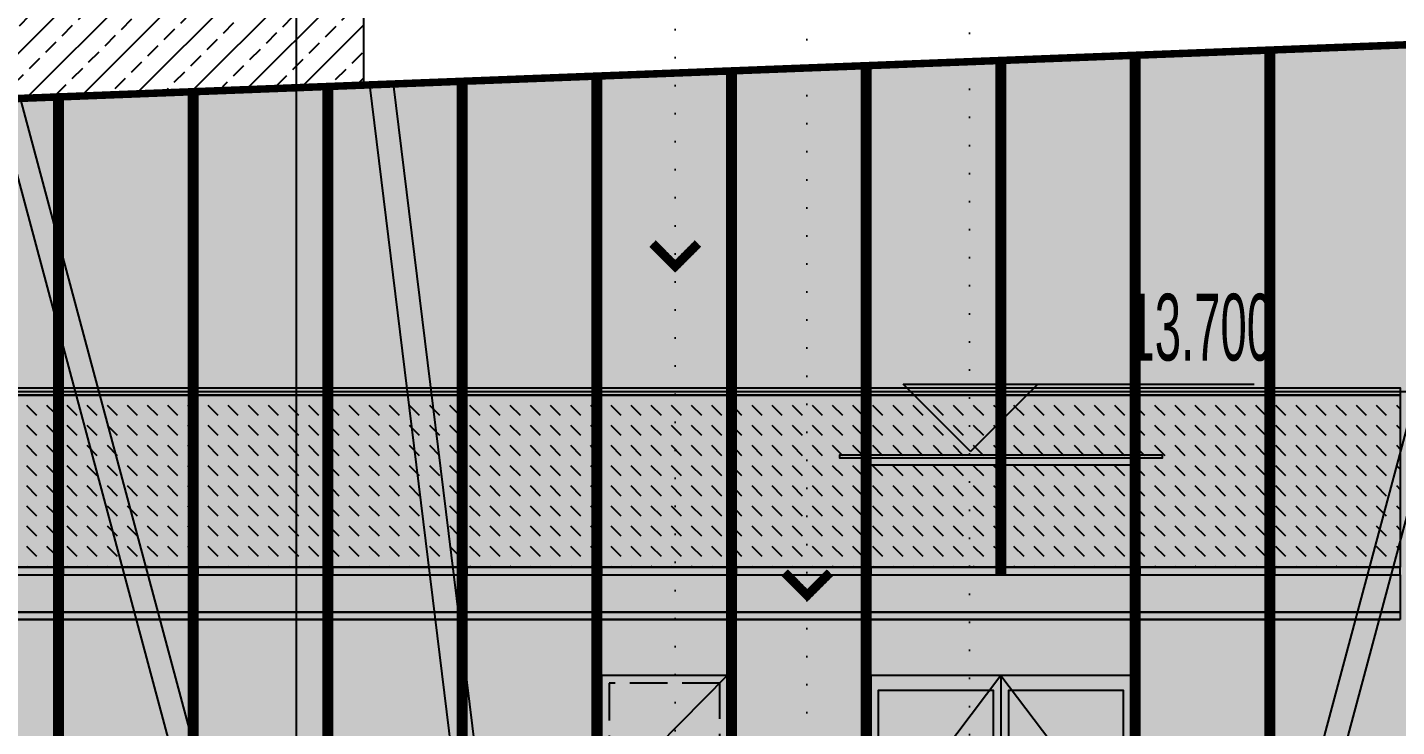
# Model space of a CAD drawing. Extents: x -483182 to 812890, y -390528 to -214858.
# Drawn here: x 22095 to 31250, y -309770 to -305094 of the extents above; entities that cross this region are included whole.
import ezdxf
from ezdxf.xclip import XClip

# ---------------------------------------------------------------- set-up
doc = ezdxf.new("R2010")
doc.units = 0
doc.header["$LTSCALE"] = 1000
doc.header["$MEASUREMENT"] = 0
doc.header["$XCLIPFRAME"] = 0
doc.linetypes.add('DASH', pattern=[0.35, 0.25, -0.1])
doc.linetypes.add('DOT2', pattern=[0.125, 0, -0.125])
for name, color, linetype in [('01-标注_标高', 200, 'Continuous'), ('01-标注_符号', 200, 'Continuous'), ('02-TEXT_标注', 130, 'Continuous'), ('05-填充_156', 156, 'Continuous'), ('05-填充_168', 168, 'Continuous'), ('05-填充_18', 18, 'Continuous'), ('A-C_幕墙龙骨', 133, 'Continuous'), ('A-C_窗', 140, 'Continuous'), ('A-C_门', 150, 'Continuous'), ('D-铝板', 181, 'Continuous'), ('D_玻璃', 152, 'Continuous'), ('D_铝板', 181, 'Continuous'), ('E-立面轮廓', 241, 'Continuous')]:
    doc.layers.add(name, color=color, linetype=linetype)
doc.layers.add('04-不打印_辅助线', color=165, linetype='Continuous', plot=False)
doc.styles.add('_TCH_AXIS', font='STXIHEI_0.TTF', dxfattribs={"width": 0.75})
doc.styles.add('_TCH_DIM', font='ros.shx', dxfattribs={"width": 0.75, "bigfont": 'jd.shx'})
doc.styles.add('logo-3', font='', dxfattribs={"width": 0.75})
doc.styles.get("Standard").update_dxf_attribs({"font": 'STXIHEI_0.TTF', "width": 0.75})
doc.styles.get('logo-3').set_extended_font_data('SimSun')
doc.dimstyles.new('副本 ISO-1', dxfattribs={"dimtxt": 2.5, "dimasz": 1.5, "dimexe": 1.25, "dimexo": 0.625, "dimtad": 1, "dimdec": 0, "dimtxsty": 'logo-3', "dimblk": 'ARCHTICK', "dimcen": 2.5, "dimdle": 1, "dimadec": 0, "dimazin": 0, "dimtfac": 1, "dimtdec": 0, "dimtix": 1, "dimtmove": 0, "dimatfit": 3, "dimldrblk": 'AR', "dimfxl": 0, "dimarcsym": 0})

# ---------------------------------------------------------------- blocks, each defined once
blk = doc.blocks.new('*U20')
at = {"layer": '05-填充_156'}
h = blk.add_hatch(dxfattribs=at)
h.set_pattern_fill('DASH', color=256, scale=100, angle=315)
h.set_pattern_definition([(315, (535.9968962227795, 309054.4292192667), (134.7038418160373, -2.842170943040401e-14), [95.25, -95.25])])
h.paths.add_polyline_path([(0, 1500), (839.9999998811982, 1500), (840, 350), (1.18801835924387e-07, 350)])
at = {"layer": '05-填充_168'}
h = blk.add_hatch(color=256, dxfattribs=at)
h.dxf.hatch_style = 1
h.paths.add_polyline_path([(0, 300), (840, 300), (840, 50), (0, 50)])
for points in [[(-5.940091796219349e-08, 1550), (839.9999999405991, 1550)], [(-5.940091796219349e-08, 1500), (839.9999999405991, 1500)], [(0, 350), (840, 350)], [(0, 300), (840, 300)], [(0, 50), (840, 50)], [(0, 0), (840, 0)]]:
    blk.add_lwpolyline(points)
for points in [[(839.9999999405991, 1500), (-5.940091796219349e-08, 1500), (-5.940091796219349e-08, 1550), (839.9999999405991, 1550)], [(0, 1500), (839.9999998811982, 1500), (840, 350), (1.18801835924387e-07, 350)], [(0, 300), (840, 300), (840, 350), (0, 350)], [(0, 300), (840, 300), (840, 50), (0, 50)], [(840, 0), (0, 0), (0, 50), (840, 50)]]:
    blk.add_lwpolyline(points, close=True)
blk = doc.blocks.new('*U34')
at = {"layer": 'A-C_窗'}
blk.add_blockref('*U20', (-419.9999999703141, -775), dxfattribs=at)
blk = doc.blocks.new('*U35')
at = {"layer": 'A-C_窗', "color": 0, "linetype": 'ByBlock', "lineweight": -2, "transparency": 16777216}
for p in [(20700, 0), (21600, 0), (22500, 0), (23400, 0), (24300, 0), (25200, 0), (26100, 0)]:
    blk.add_blockref('*U34', p, dxfattribs=at)
blk = doc.blocks.new('*U36')
at = {"layer": 'A-C_窗'}
blk.add_blockref('*U20', (-419.9999999703141, -775), dxfattribs=at)
blk = doc.blocks.new('*U37')
at = {"layer": 'A-C_窗', "color": 0, "linetype": 'ByBlock', "lineweight": -2, "transparency": 16777216}
for p in [(0, 0), (900, 0), (1800, 0), (2700, 0), (3600, 0), (4500, 0)]:
    blk.add_blockref('*U36', p, dxfattribs=at)
blk = doc.blocks.new('A$C5BC7050D')
for points in [[(-1734.999999999993, 0), (5, 0), (5, 2300), (-1734.999999999993, 2300)], [(-915, 100), (-915, 2200), (-1684.999999999993, 2200), (-1684.999999999993, 100)], [(-815, 100), (-45, 100), (-45, 2200), (-815, 2200)], [(-915, 550), (-965, 550), (-965, 1750), (-915, 1750)], [(-815, 550), (-765, 550), (-765, 1750), (-815, 1750)]]:
    blk.add_lwpolyline(points, close=True)
for points in [[(-864.9999999999964, 2300), (-1734.999999999993, 1150), (-865, 0)], [(-865, 2300), (-865, 0)], [(-864.9999999999964, 2300), (5, 1150), (-865, 0)]]:
    blk.add_lwpolyline(points)
at = {"layer": '04-不打印_辅助线', "style": '_TCH_AXIS', "width": 0.75}
blk.add_text('WM1823', height=285.4257641921397, dxfattribs=at).set_placement((-1433.157800857909, 919.6219500461011))
blk = doc.blocks.new('*U23')
at = {"layer": '05-填充_156'}
h = blk.add_hatch(dxfattribs=at)
h.set_pattern_fill('DASH', color=256, scale=100, angle=315)
h.set_pattern_definition([(315, (535.9968961039776, 309054.4292192667), (134.7038418160373, -2.842170943040401e-14), [95.25, -95.25])])
h.paths.add_polyline_path([(0, 1500), (839.9999997623963, 1500), (839.9999998811982, 350), (1.18801835924387e-07, 350)])
at = {"layer": '05-填充_168'}
h = blk.add_hatch(color=256, dxfattribs=at)
h.dxf.hatch_style = 1
h.paths.add_polyline_path([(0, 300), (839.9999998811982, 300), (839.9999998811982, 50), (0, 50)])
for points in [[(-5.940091796219349e-08, 1550), (839.9999998217972, 1550)], [(-5.940091796219349e-08, 1500), (839.9999998217972, 1500)], [(0, 350), (839.9999998811982, 350)], [(0, 300), (839.9999998811982, 300)], [(0, 50), (839.9999998811982, 50)], [(0, 0), (839.9999998811982, 0)]]:
    blk.add_lwpolyline(points)
for points in [[(839.9999998217972, 1500), (-5.940091796219349e-08, 1500), (-5.940091796219349e-08, 1550), (839.9999998217972, 1550)], [(0, 1500), (839.9999997623963, 1500), (839.9999998811982, 350), (1.18801835924387e-07, 350)], [(0, 300), (839.9999998811982, 300), (839.9999998811982, 350), (0, 350)], [(0, 300), (839.9999998811982, 300), (839.9999998811982, 50), (0, 50)], [(839.9999998811982, 0), (0, 0), (0, 50), (839.9999998811982, 50)]]:
    blk.add_lwpolyline(points, close=True)
blk = doc.blocks.new('*U38')
at = {"layer": 'A-C_窗'}
ref = blk.add_blockref('*U23', (-419.9999999108841, -775), dxfattribs=at)
XClip(ref).set_block_clipping_path([(-1.1880183592438698e-07, 350), (839.9999998811982, 1550)])
blk = doc.blocks.new('*U39')
at = {"layer": 'A-C_窗', "color": 0, "linetype": 'ByBlock', "lineweight": -2, "transparency": 16777216}
for p in [(0, 0), (900, 0)]:
    blk.add_blockref('*U38', p, dxfattribs=at)
blk = doc.blocks.new('*U722')
blk.add_lwpolyline([(0, 0), (839.9999999999998, 0), (839.9999999999998, 1700), (0, 1700)], close=True)
blk.add_lwpolyline([(839.9999999999998, 1700), (0, 850), (839.9999999999998, 0)])
at = {"linetype": 'DASH'}
blk.add_lwpolyline([(50, 50), (789.9999999999998, 50), (789.9999999999998, 1650), (50, 1650)], close=True, dxfattribs=at)
at = {"layer": '04-不打印_辅助线', "width": 0.75}
blk.add_text('0917', height=285.4257641921397, dxfattribs=at).set_placement((121.4108805432404, 722.9881153245224))
blk = doc.blocks.new('A$C39D70C58')
at = {"layer": '05-填充_18'}
h = blk.add_hatch(color=256, dxfattribs=at)
h.dxf.hatch_style = 1
h.paths.add_polyline_path([(33730.82967362576, -4574.68333944201), (33150.91253644269, 2053.799869828217), (32996.50235823845, 2040.290729702334), (33575.0830093422, -4572.916373779066)])
h.paths.add_polyline_path([(30614.83913494795, -4573.058898780961), (32370.00000000003, 1977.290625049383), (32220.28149692522, 2017.407577040256), (30454.85765748983, -4571.243888625351)])
h.paths.add_polyline_path([(23895.25414885566, -4576.863637870818), (22230.31497377669, 1636.773955035605), (22080.59647070192, 1596.657003044733), (23734.29704456148, -4575.037559105025)])
h.paths.add_polyline_path([(21918.13758581682, -4577.625393754977), (21377.34100475564, 1603.707812929701), (21222.9308265514, 1590.198672803817), (21762.31910480265, -4575.037559105025)])
h.paths.add_polyline_path([(18644.4594366356, -4577.679666735581), (20163.11355795152, 1513.309327673924), (20012.71772037874, 1550.807221491938), (18485.37307550517, -4575.037559105025)])
h.paths.add_polyline_path([(15562.76617504613, -4577.257587180648), (13873.81126817537, 1312.828150036279), (13724.81570530494, 1270.104359884688), (15400.88317968063, -4575.037559105083)])
h.paths.add_polyline_path([(13475.06855620243, -4577.643180748855), (12653.86327694301, 1265.535999156011), (12500.37172628807, 1243.964168507198), (13318.17908622131, -4575.037559105083)])
h.paths.add_polyline_path([(10372.74420056901, -4577.3468238528), (10213.57485238735, -4575.037559105083), (11660.1891579291, 1227.01551574195), (11810.58499550188, 1189.517621923995)])
h.paths.add_polyline_path([(9420.611231942137, -4577.678633864387), (8215.172019941136, 1093.46697806177), (8063.559141827398, 1061.240665985039), (9261.587061968123, -4575.037559105083)])
h.paths.add_polyline_path([(5494.379026227936, -4577.760549499828), (7527.483766160716, 1008.148814855958), (7381.831409938895, 1061.161937071418), (5330.42255894604, -4575.037559105142)])
h.paths.add_polyline_path([(4050.162180543208, -4577.636432158586), (3376.867748006829, 905.9066744443262), (3223.023094502423, 887.0169262165437), (3893.679056110384, -4575.037559105142)])
h.paths.add_polyline_path([(2007.575330635445, -4577.625854448415), (2674.117937215648, 850.9280425506877), (2520.273283711242, 869.8177907784702), (1851.729110396525, -4575.037559105142)])
h.paths.add_polyline_path([(128.3171243199613, -4573.932647195586), (-30.76923681046173, -4571.29053956503), (1315.998430015054, 830.299540441134), (1466.39426758785, 792.8016466231784)])
h.paths.add_polyline_path([(16569.94946518991, 1392.492217795574), (15836.91113915099, -4577.625854448299), (15681.06491891207, -4575.037559105083), (16416.10481168551, 1411.381966023357)])
h.paths.add_polyline_path([(24576.6947180311, 1714.807182461838), (24730.5393715355, 1733.696930689621), (25505.37240665822, -4576.811731188034), (25348.99054277193, -4575.037559105025)])
h.paths.add_polyline_path([(33501.42309938351, 2030.43978963577), (33650.41866225394, 2073.163579787419), (35557.28593530616, -4576.872890742321), (35395.51324986925, -4575.037559104967)])
h = blk.add_hatch(color=256, dxfattribs=at)
h.dxf.hatch_style = 1
h.paths.add_polyline_path([(24576.6947180311, 1714.807182461838), (24730.5393715355, 1733.696930689621), (25505.37240665822, -4576.811731188034), (25348.99054277193, -4575.037559105025)])
for points in [[(30614.83913494795, -4573.058898780961), (32370.00000000003, 1977.290625049383), (32220.28149692522, 2017.407577040256), (30454.85765748983, -4571.243888625351)], [(24576.6947180311, 1714.807182461838), (24730.5393715355, 1733.696930689621), (25505.37240665822, -4576.811731188034), (25348.99054277193, -4575.037559105025)], [(23895.25414885566, -4576.863637870818), (22230.31497377669, 1636.773955035605), (22080.59647070192, 1596.657003044733), (23734.29704456148, -4575.037559105025)]]:
    blk.add_lwpolyline(points, close=True)
blk = doc.blocks.new('*U193')
at = {"layer": '05-填充_168'}
h = blk.add_hatch(color=256, dxfattribs=at)
h.dxf.hatch_style = 1
h.paths.add_polyline_path([(0, 300), (1740, 300), (1740, 50), (0, 50)])
for points in [[(0, 350), (1740, 350)], [(0, 300), (1740, 300)], [(0, 50), (1740, 50)], [(0, 0), (1740, 0)]]:
    blk.add_lwpolyline(points)
for points in [[(0, 300), (1740, 300), (1740, 350), (0, 350)], [(0, 300), (1740, 300), (1740, 50), (0, 50)], [(1740, 0), (0, 0), (0, 50), (1740, 50)]]:
    blk.add_lwpolyline(points, close=True)
blk = doc.blocks.new('*U194')
at = {"layer": 'D_玻璃'}
blk.add_lwpolyline([(-2009.999997475016, 167.5085633477725), (150, 167.5091180783929), (150, 149.9979752211366), (-2009.999997475016, 149.9974204905162)], close=True, dxfattribs=at)
at = {"layer": 'D_铝板'}
blk.add_line((-1799.999997479905, 99.99741093671821), (-60.00185614801012, 100.0000095535652), dxfattribs=at)
for points in [[(-1859.999997475016, 149.9974204906326), (-1799.999997479905, 149.9974109367182), (-1799.999997479905, -0.002589063281791757), (-1859.999997474899, -0.002579509367367725), (-1859.999997475016, 149.9974204906326)], [(-60.00185614801012, 150.0000095534488), (0, 150), (0, 0), (-60.00185614801012, 9.553448762744665e-06), (-60.00185614801012, 150.0000095534488)]]:
    blk.add_lwpolyline(points, dxfattribs=at)
for points in [[(-1856.999997475016, 146.9974204906326), (-1802.999997479905, 146.9974109367182), (-1802.999997479905, 2.997410936718208), (-1856.999997474899, 2.997420490632632)], [(-57.00185614801012, 147.0000095534488), (-3, 147), (-3, 3), (-57.00185614801012, 3.000009553448763)]]:
    blk.add_lwpolyline(points, close=True, dxfattribs=at)
blk = doc.blocks.new('thtsrhjuyt')
at = {"layer": '05-填充_156'}
h = blk.add_hatch(dxfattribs=at)
h.set_pattern_fill('CROSS', color=136, scale=100)
h.set_pattern_definition([(0, (19467, 349570.4292192667), (158.75, 158.75), [79.375, -238.125]), (90, (19506.6875, 349530.7417192667), (-158.75, 158.75), [79.375, -238.125])])
h.paths.add_polyline_path([(870.0000000000291, 33.65849614504259), (0, 0), (7.275957614183426e-12, -1075), (870.0000000000291, -1075)])
h.paths.add_polyline_path([(1770.000000000029, 68.477630088164), (930.0000000000291, 35.97977174125845), (930.0000000000291, -1075), (1770.000000000029, -1075)])
h.paths.add_polyline_path([(2670.000000000029, 103.2967640312854), (1830.000000000029, 70.79890568437986), (1830.000000000029, -1075), (2670.000000000029, -1075)])
h.paths.add_polyline_path([(3570.000000000029, 138.1158979744068), (2730.000000000029, 105.6180396275013), (2730.000000000029, -1075), (3570.000000000029, -1075)])
h.paths.add_polyline_path([(4470.000000000029, 172.9350319175282), (3630.000000000029, 140.4371735706227), (3630.000000000029, -1075), (4470.000000000029, -1075)])
h.paths.add_polyline_path([(5370.000000000029, 207.7541658606497), (4530.000000000029, 175.2563075137441), (4530.000000000029, -1075), (5370.000000000029, -1075)])
h.paths.add_polyline_path([(6270.000000000029, 242.5732998037711), (5430.000000000029, 210.0754414568655), (5430.000000000029, -1075), (6270.000000000029, -1075)])
h.paths.add_polyline_path([(7170.000000000029, 277.3924337469507), (6330.000000000029, 244.8945753999869), (6330.000000000029, -1075), (7170.000000000029, -1075)])
h.paths.add_polyline_path([(8070.000000000029, 312.2115676900721), (7230.000000000029, 279.7137093431083), (7230.000000000029, -1075), (8070.000000000029, -1075)])
h.paths.add_polyline_path([(8970.00000000003, 347.0307016331935), (8130.000000000029, 314.532843286288), (8130.000000000029, -1075), (8970.000000000031, -1075)])
h.paths.add_polyline_path([(9870.00000000003, 381.8498355763149), (9030.00000000003, 349.3519772294094), (9030.00000000003, -1075), (9870.00000000003, -1075)])
h.paths.add_polyline_path([(10770.00000000003, 416.6689695194364), (9930.000000000027, 384.1711111725308), (9930.000000000025, -1075), (10770.00000000003, -1075)])
h.paths.add_polyline_path([(11670.00000000003, 451.4881034625578), (10830.00000000003, 418.9902451156522), (10830.00000000003, -1075), (11670.00000000003, -1075)])
h.paths.add_polyline_path([(12570.00000000003, 486.3072374056792), (11730.00000000003, 453.8093790587736), (11730.00000000003, -1075), (12570.00000000003, -1075)])
h.paths.add_polyline_path([(13470.00000000003, 521.1263713488006), (12630.00000000003, 488.628513001895), (12630.00000000003, -1075), (13470.00000000003, -1075)])
h.paths.add_polyline_path([(14370.00000000003, 555.9455052919802), (13530.00000000003, 523.4476469450165), (13530.00000000003, -1075), (14370.00000000003, -1075)])
h.paths.add_polyline_path([(15270.00000000003, 590.7646392351016), (14430.00000000003, 558.2667808881379), (14430.00000000003, -1075), (15270.00000000003, -1075)])
h.paths.add_polyline_path([(16170.00000000003, 625.583773178223), (15330.00000000003, 593.0859148313175), (15330.00000000003, -1075), (16170.00000000003, -1075)])
h.paths.add_polyline_path([(17070.00000000003, 660.4029071213445), (16230.00000000003, 627.9050487744389), (16230.00000000003, -1075), (17070.00000000003, -1075)])
h.paths.add_polyline_path([(17970.00000000003, 695.2220410644659), (17130.00000000003, 662.7241827175603), (17130.00000000003, -1075), (17970.00000000003, -1075)])
h.paths.add_polyline_path([(18870.00000000003, 730.0411750075873), (18030.00000000003, 697.5433166606817), (18030.00000000003, -1075), (18870.00000000003, -1075)])
h.paths.add_polyline_path([(19770.00000000003, 764.8603089507087), (18930.00000000003, 732.3624506038032), (18930.00000000003, -1075), (19770.00000000003, -1075)])
h.paths.add_polyline_path([(21570.00000000003, 834.4985768370098), (20730.00000000003, 802.000718490046), (20730.00000000003, -1075), (21570.00000000003, -1075)])
h.paths.add_polyline_path([(20670.00000000003, 799.6794428938301), (19830.00000000003, 767.1815845469246), (19830.00000000003, -1075), (20670.00000000003, -1075)])
h.paths.add_polyline_path([(22470.00000000003, 869.3177107801312), (21630.00000000003, 836.8198524331674), (21630.00000000003, -1075), (22470.00000000003, -1075)])
h.paths.add_polyline_path([(23370.00000000003, 904.1368447232526), (22530.00000000003, 871.638986376347), (22530.00000000003, -1075), (23370.00000000003, -1075)])
h.paths.add_polyline_path([(24270.00000000003, 938.955978666374), (23430.00000000003, 906.4581203194684), (23430.00000000003, -1075), (24270.00000000003, -1075)])
h.paths.add_polyline_path([(25170.00000000003, 973.7751126094954), (24330.00000000003, 941.2772542625898), (24330.00000000003, -1075), (25170.00000000003, -1075)])
h.paths.add_polyline_path([(26070.00000000003, 1008.594246552617), (25230.00000000003, 976.0963882057113), (25230.00000000003, -1075), (26070.00000000003, -1075)])
h.paths.add_polyline_path([(26970.00000000003, 1043.413380495738), (26130.00000000003, 1010.915522148833), (26130.00000000003, -1075), (26970.00000000003, -1075)])
h.paths.add_polyline_path([(27870.00000000003, 1078.23251443886), (27030.00000000003, 1045.734656091954), (27030.00000000003, -1075), (27870.00000000003, -1075)])
h.paths.add_polyline_path([(28770.00000000003, 1113.051648382039), (27930.00000000003, 1080.553790035076), (27930.00000000003, -1074.999999999884), (28770.00000000003, -1074.999999999884)])
h.paths.add_polyline_path([(29670.00000000003, 1147.870782325161), (28830.00000000003, 1115.372923978197), (28830.00000000003, -1074.999999999884), (29670.00000000003, -1074.999999999884)])
h.paths.add_polyline_path([(30570.00000000003, 1182.689916268282), (29730.00000000003, 1150.192057921377), (29730.00000000003, -1075.000000000175), (30570.00000000003, -1075.000000000175)])
h.paths.add_polyline_path([(31470.00000000003, 1217.509050211404), (30630.00000000003, 1185.011191864498), (30630.00000000003, -1075.000000000175), (31470.00000000003, -1075.000000000175)])
h.paths.add_polyline_path([(32370.00000000003, 1252.328184154525), (31530.00000000003, 1219.830325807619), (31530.00000000003, -1075.000000000175), (32370.00000000003, -1075.000000000175)])
h.paths.add_polyline_path([(33270.00000000003, 1287.147318097646), (32430.00000000003, 1254.649459750741), (32430.00000000003, -1075.000000000175), (33270.00000000003, -1075.000000000175)])
h.paths.add_polyline_path([(34170.00000000003, 1321.966452040768), (33330.00000000003, 1289.468593693862), (33330.00000000003, -1075.000000000175), (34170.00000000003, -1075.000000000175)])
h.paths.add_polyline_path([(35070.00000000004, 1356.785585983889), (34230.00000000003, 1324.287727636984), (34230.00000000004, -1075.000000000175), (35070.00000000003, -1075.000000000175)])
h.paths.add_polyline_path([(36186.99999999999, 1400), (35130.00000000003, 1359.106861580105), (35130.00000000003, -1075.000000000175), (36187.00000000001, -1075.000000000175)])
at = {"layer": '05-填充_18', "const_width": 60}
for points in [[(30600.00000000003, -5300), (30600.00000000003, 1183.850554066361)], [(27900.00000000003, -5300), (27900.00000000003, 1079.393152236997)], [(28800.00000000003, -2325), (28800.00000000003, 1114.212286180118)], [(29700.00000000003, -5300), (29700.00000000003, 1149.03142012324)], [(26100.00000000003, -5300), (26100.00000000003, 1009.754884350754)], [(27000.00000000003, -5300), (27000.00000000003, 1044.574018293875)], [(23400.00000000003, -5300), (23400.00000000003, 905.2974825213314)], [(24300.00000000003, -5300), (24300.00000000003, 940.1166164644528)], [(25200.00000000003, -5300), (25200.00000000003, 974.9357504076324)], [(22500.00000000003, -5300), (22500.00000000003, 870.47834857821)]]:
    blk.add_lwpolyline(points, dxfattribs=at)
at = {"layer": 'A-C_幕墙龙骨'}
for points in [[(28770.00000000003, -2325), (28770.00000000003, 1113.051648382039)], [(28830.00000000003, -2325), (28830.00000000003, 1115.372923978197)], [(29670.00000000003, -5300), (29670.00000000003, 1147.870782325161)], [(29730.00000000003, -5300), (29730.00000000003, 1150.192057921377)], [(30570.00000000003, -5300), (30570.00000000003, 1182.689916268282)], [(30630.00000000003, -5300), (30630.00000000003, 1185.011191864498)], [(26070.00000000003, -5300), (26070.00000000003, 1008.594246552617)], [(26130.00000000003, -5300), (26130.00000000003, 1010.915522148833)], [(26970.00000000003, -5300), (26970.00000000003, 1043.413380495738)], [(27030.00000000003, -5300), (27030.00000000003, 1045.734656091954)], [(27870.00000000003, -5300), (27870.00000000003, 1078.23251443886)], [(27930.00000000003, -5300), (27930.00000000003, 1080.553790035076)], [(24270.00000000003, -5300), (24270.00000000003, 938.955978666374)], [(24330.00000000003, -5300), (24330.00000000003, 941.2772542625898)], [(25170.00000000003, -5300), (25170.00000000003, 973.7751126094954)], [(25230.00000000003, -5300), (25230.00000000003, 976.0963882057113)], [(22470.00000000003, -5300), (22470.00000000003, 869.3177107801312)], [(22530.00000000003, -5300), (22530.00000000003, 871.638986376347)], [(23370.00000000003, -5300), (23370.00000000003, 904.1368447232526)], [(23430.00000000003, -5300), (23430.00000000003, 906.4581203194684)]]:
    blk.add_lwpolyline(points, dxfattribs=at)
at = {"layer": 'A-C_窗'}
blk.add_lwpolyline([(2.91038304567337e-11, -5300), (36187.00000000003, -5299.999999999825), (36187, 1400), (0, 0), (2.91038304567337e-11, -5300)], dxfattribs=at)
for name, p in [('*U35', (1349.999999970343, -1850)), ('*U39', (28350.00000002972, -1849.999999999884)), ('*U37', (30149.99999997034, -1850.000000000175)), ('*U193', (27930.00000000003, -2624.99999999936)), ('*U722', (26130.00000000003, -4699.999999994936))]:
    blk.add_blockref(name, p, dxfattribs=at)
at = {"layer": 'A-C_门'}
blk.add_blockref('A$C5BC7050D', (29665.00000000003, -5299.999999999884), dxfattribs=at)
at = {"layer": 'D-铝板'}
blk.add_blockref('A$C39D70C58', (0, -724.9624408948584), dxfattribs=at)
at = {"layer": 'D_铝板', "xscale": -1}
blk.add_blockref('*U194', (27870.00000252455, -1692.509106893966), dxfattribs=at)
blk = doc.blocks.new('_ArchTick')
at = {"color": 0, "linetype": 'ByBlock', "const_width": 0.4}
blk.add_lwpolyline([(-0.5, -0.5), (0.5, 0.5)], dxfattribs=at)
blk = doc.blocks.new('*X6')
at = {"color": 0}
for p, q in [((-1012.31157476132, 1692.722126533868), (-1012.31157476132, 1692.722633322092)), ((-1012.311522380892, 1692.72268570252), (-1012.283849658768, 1692.72268570252)), ((-1012.311133929974, 1692.72168570252), (-1012.282849658771, 1692.72168570252)), ((-1012.31057476132, 1692.721126533864), (-1012.31057476132, 1692.723633322089)), ((-1012.310522380889, 1692.72368570252), (-1012.284849658764, 1692.72368570252)), ((-1012.310133929977, 1692.72068570252), (-1012.281849658774, 1692.72068570252)), ((-1012.30957476132, 1692.720126533861), (-1012.30957476132, 1692.724633322086)), ((-1012.309522380886, 1692.72468570252), (-1012.285849658761, 1692.72468570252)), ((-1012.30913392998, 1692.71968570252), (-1012.280849658777, 1692.71968570252)), ((-1012.30857476132, 1692.719126533858), (-1012.30857476132, 1692.725633322083)), ((-1012.308522380883, 1692.72568570252), (-1012.286849658758, 1692.72568570252)), ((-1012.308133929983, 1692.71868570252), (-1012.27984965878, 1692.71868570252)), ((-1012.30757476132, 1692.718126533855), (-1012.30757476132, 1692.72663332208)), ((-1012.30752238088, 1692.72668570252), (-1012.287849658755, 1692.72668570252)), ((-1012.307133929986, 1692.71768570252), (-1012.278849658783, 1692.71768570252)), ((-1012.30657476132, 1692.717126533852), (-1012.30657476132, 1692.727633322077)), ((-1012.306522380877, 1692.72768570252), (-1012.288849658752, 1692.72768570252)), ((-1012.30557476132, 1692.716126533849), (-1012.30557476132, 1692.728633322074)), ((-1012.305522380873, 1692.72868570252), (-1012.289849658749, 1692.72868570252)), ((-1012.30457476132, 1692.715126533845), (-1012.30457476132, 1692.72963332207)), ((-1012.30452238087, 1692.72968570252), (-1012.290849658746, 1692.72968570252)), ((-1012.30357476132, 1692.714126533842), (-1012.30357476132, 1692.730633322067)), ((-1012.303522380867, 1692.73068570252), (-1012.291849658742, 1692.73068570252)), ((-1012.30257476132, 1692.713126533839), (-1012.30257476132, 1692.731633322064)), ((-1012.302522380864, 1692.73168570252), (-1012.292849658739, 1692.73168570252)), ((-1012.30157476132, 1692.712126533836), (-1012.30157476132, 1692.732633322061)), ((-1012.301522380861, 1692.73268570252), (-1012.293849658736, 1692.73268570252)), ((-1012.30057476132, 1692.711126533833), (-1012.30057476132, 1692.733633322058)), ((-1012.300522380858, 1692.73368570252), (-1012.294849658733, 1692.73368570252)), ((-1012.29957476132, 1692.71012653383), (-1012.29957476132, 1692.734633322055)), ((-1012.299522380855, 1692.73468570252), (-1012.29584965873, 1692.73468570252)), ((-1012.29857476132, 1692.709126533827), (-1012.29857476132, 1692.735633322052)), ((-1012.298522380851, 1692.73568570252), (-1012.296849658727, 1692.73568570252)), ((-1012.29757476132, 1692.708126533824), (-1012.29757476132, 1692.736410805115)), ((-1012.29657476132, 1692.70712653382), (-1012.29657476132, 1692.735410805112)), ((-1012.29557476132, 1692.706126533817), (-1012.29557476132, 1692.734410805109)), ((-1012.29457476132, 1692.705126533814), (-1012.29457476132, 1692.733410805106)), ((-1012.29357476132, 1692.704126533811), (-1012.29357476132, 1692.732410805103)), ((-1012.29257476132, 1692.703126533808), (-1012.29257476132, 1692.7314108051)), ((-1012.29157476132, 1692.702126533805), (-1012.29157476132, 1692.730410805096)), ((-1012.29057476132, 1692.701126533802), (-1012.29057476132, 1692.729410805093)), ((-1012.28957476132, 1692.700126533799), (-1012.28957476132, 1692.72841080509)), ((-1012.28857476132, 1692.699126533795), (-1012.28857476132, 1692.727410805087)), ((-1012.28757476132, 1692.698126533792), (-1012.28757476132, 1692.726410805084)), ((-1012.28657476132, 1692.697126533789), (-1012.28657476132, 1692.725410805081)), ((-1012.28557476132, 1692.696126533786), (-1012.28557476132, 1692.724410805078)), ((-1012.28457476132, 1692.695126533783), (-1012.28457476132, 1692.723410805075)), ((-1012.28357476132, 1692.69412653378), (-1012.28357476132, 1692.722410805071)), ((-1012.28257476132, 1692.693126533777), (-1012.28257476132, 1692.721410805068)), ((-1012.28157476132, 1692.692126533773), (-1012.28157476132, 1692.720410805065)), ((-1012.28057476132, 1692.69112653377), (-1012.28057476132, 1692.719410805062)), ((-1012.27957476132, 1692.690126533767), (-1012.27957476132, 1692.718410805059)), ((-1012.27857476132, 1692.689126533764), (-1012.27857476132, 1692.717410805056)), ((-1012.306133929989, 1692.71668570252), (-1012.277849658786, 1692.71668570252)), ((-1012.305133929993, 1692.71568570252), (-1012.27684965879, 1692.71568570252)), ((-1012.304133929995, 1692.71468570252), (-1012.275849658792, 1692.71468570252)), ((-1012.303133929999, 1692.71368570252), (-1012.274849658796, 1692.71368570252)), ((-1012.302133930002, 1692.71268570252), (-1012.273849658799, 1692.71268570252)), ((-1012.301133930005, 1692.71168570252), (-1012.272849658802, 1692.71168570252)), ((-1012.300133930008, 1692.71068570252), (-1012.271849658805, 1692.71068570252)), ((-1012.299133930011, 1692.70968570252), (-1012.270849658808, 1692.70968570252)), ((-1012.298133930014, 1692.70868570252), (-1012.269849658811, 1692.70868570252)), ((-1012.297133930018, 1692.70768570252), (-1012.268849658815, 1692.70768570252)), ((-1012.296133930021, 1692.70668570252), (-1012.267849658818, 1692.70668570252)), ((-1012.295133930024, 1692.70568570252), (-1012.266849658821, 1692.70568570252)), ((-1012.294133930027, 1692.70468570252), (-1012.265849658824, 1692.70468570252)), ((-1012.29313393003, 1692.70368570252), (-1012.264849658827, 1692.70368570252)), ((-1012.292133930033, 1692.70268570252), (-1012.26384965883, 1692.70268570252)), ((-1012.291133930036, 1692.70168570252), (-1012.262849658833, 1692.70168570252)), ((-1012.290133930039, 1692.70068570252), (-1012.261849658836, 1692.70068570252)), ((-1012.289133930043, 1692.69968570252), (-1012.26084965884, 1692.69968570252)), ((-1012.288133930046, 1692.69868570252), (-1012.259849658843, 1692.69868570252)), ((-1012.287133930049, 1692.69768570252), (-1012.258849658846, 1692.69768570252)), ((-1012.286133930052, 1692.69668570252), (-1012.257849658849, 1692.69668570252)), ((-1012.285133930055, 1692.69568570252), (-1012.256849658852, 1692.69568570252)), ((-1012.284133930058, 1692.69468570252), (-1012.255849658855, 1692.69468570252)), ((-1012.283133930061, 1692.69368570252), (-1012.254849658858, 1692.69368570252)), ((-1012.282133930065, 1692.69268570252), (-1012.253849658861, 1692.69268570252)), ((-1012.281133930068, 1692.69168570252), (-1012.252849658865, 1692.69168570252)), ((-1012.280133930071, 1692.69068570252), (-1012.251849658868, 1692.69068570252)), ((-1012.279133930074, 1692.68968570252), (-1012.250849658871, 1692.68968570252)), ((-1012.278133930077, 1692.68868570252), (-1012.249849658874, 1692.68868570252)), ((-1012.27757476132, 1692.688126533761), (-1012.27757476132, 1692.716410805053)), ((-1012.27713393008, 1692.68768570252), (-1012.248849658877, 1692.68768570252)), ((-1012.27657476132, 1692.687126533758), (-1012.27657476132, 1692.715410805049)), ((-1012.276133930083, 1692.68668570252), (-1012.24784965888, 1692.68668570252)), ((-1012.27557476132, 1692.686126533755), (-1012.27557476132, 1692.714410805046)), ((-1012.275133930086, 1692.68568570252), (-1012.246849658883, 1692.68568570252)), ((-1012.27457476132, 1692.685126533751), (-1012.27457476132, 1692.713410805043)), ((-1012.27413393009, 1692.68468570252), (-1012.245849658887, 1692.68468570252)), ((-1012.27357476132, 1692.684126533748), (-1012.27357476132, 1692.71241080504)), ((-1012.273133930093, 1692.68368570252), (-1012.24484965889, 1692.68368570252)), ((-1012.27257476132, 1692.683126533745), (-1012.27257476132, 1692.711410805037)), ((-1012.272133930096, 1692.68268570252), (-1012.243849658893, 1692.68268570252)), ((-1012.27157476132, 1692.682126533742), (-1012.27157476132, 1692.710410805034)), ((-1012.271133930099, 1692.68168570252), (-1012.242849658896, 1692.68168570252)), ((-1012.27057476132, 1692.681126533739), (-1012.27057476132, 1692.709410805031)), ((-1012.270133930102, 1692.68068570252), (-1012.241849658899, 1692.68068570252)), ((-1012.26957476132, 1692.680126533736), (-1012.26957476132, 1692.708410805027)), ((-1012.26857476132, 1692.679126533733), (-1012.26857476132, 1692.707410805024)), ((-1012.26757476132, 1692.678126533729), (-1012.26757476132, 1692.706410805021)), ((-1012.26657476132, 1692.677126533727), (-1012.26657476132, 1692.705410805018)), ((-1012.26557476132, 1692.676126533723), (-1012.26557476132, 1692.704410805015)), ((-1012.26457476132, 1692.67512653372), (-1012.26457476132, 1692.703410805012)), ((-1012.26357476132, 1692.674126533717), (-1012.26357476132, 1692.702410805009)), ((-1012.26257476132, 1692.673126533714), (-1012.26257476132, 1692.701410805006)), ((-1012.26157476132, 1692.672126533711), (-1012.26157476132, 1692.700410805003)), ((-1012.26057476132, 1692.671126533708), (-1012.26057476132, 1692.699410804999)), ((-1012.25957476132, 1692.670126533704), (-1012.25957476132, 1692.698410804996)), ((-1012.25857476132, 1692.642378600985), (-1012.25857476132, 1692.697410804993)), ((-1012.25757476132, 1692.643378600975), (-1012.25757476132, 1692.69641080499)), ((-1012.25657476132, 1692.644378600965), (-1012.25657476132, 1692.695410804987)), ((-1012.25557476132, 1692.645378600955), (-1012.25557476132, 1692.694410804984)), ((-1012.25457476132, 1692.646378600945), (-1012.25457476132, 1692.69341080498)), ((-1012.25357476132, 1692.647378600935), (-1012.25357476132, 1692.692410804977)), ((-1012.25257476132, 1692.648378600925), (-1012.25257476132, 1692.691410804974)), ((-1012.25157476132, 1692.649378600915), (-1012.25157476132, 1692.690410804971)), ((-1012.25057476132, 1692.650378600905), (-1012.25057476132, 1692.689410804968)), ((-1012.24957476132, 1692.651378600895), (-1012.24957476132, 1692.688410804965)), ((-1012.24857476132, 1692.652378600885), (-1012.24857476132, 1692.687410804962)), ((-1012.24757476132, 1692.653378600874), (-1012.24757476132, 1692.686410804959)), ((-1012.24657476132, 1692.654378600864), (-1012.24657476132, 1692.685410804955)), ((-1012.24557476132, 1692.655378600854), (-1012.24557476132, 1692.684410804952)), ((-1012.24457476132, 1692.656378600844), (-1012.24457476132, 1692.683410804949)), ((-1012.24357476132, 1692.657378600834), (-1012.24357476132, 1692.682410804946)), ((-1012.24257476132, 1692.658378600824), (-1012.24257476132, 1692.681410804943)), ((-1012.24157476132, 1692.659378600814), (-1012.24157476132, 1692.68041080494)), ((-1012.28557476132, 1692.615378601257), (-1012.28557476132, 1692.643662872362)), ((-1012.285551931162, 1692.64368570252), (-1012.257267659772, 1692.64368570252)), ((-1012.28457476132, 1692.616378601247), (-1012.28457476132, 1692.644662872352)), ((-1012.284551931152, 1692.64468570252), (-1012.256267659762, 1692.64468570252)), ((-1012.28357476132, 1692.617378601237), (-1012.28357476132, 1692.645662872342)), ((-1012.283551931142, 1692.64568570252), (-1012.255267659752, 1692.64568570252)), ((-1012.28257476132, 1692.618378601227), (-1012.28257476132, 1692.646662872332)), ((-1012.282551931132, 1692.64668570252), (-1012.254267659742, 1692.64668570252)), ((-1012.28157476132, 1692.619378601217), (-1012.28157476132, 1692.647662872322)), ((-1012.281551931122, 1692.64768570252), (-1012.253267659732, 1692.64768570252)), ((-1012.28057476132, 1692.620378601207), (-1012.28057476132, 1692.648662872312)), ((-1012.280551931111, 1692.64868570252), (-1012.252267659721, 1692.64868570252)), ((-1012.27957476132, 1692.621378601197), (-1012.27957476132, 1692.649662872302)), ((-1012.279551931101, 1692.64968570252), (-1012.251267659712, 1692.64968570252)), ((-1012.27857476132, 1692.622378601186), (-1012.27857476132, 1692.650662872291)), ((-1012.278551931091, 1692.65068570252), (-1012.250267659701, 1692.65068570252)), ((-1012.27757476132, 1692.623378601176), (-1012.27757476132, 1692.651662872281)), ((-1012.277551931081, 1692.65168570252), (-1012.249267659691, 1692.65168570252)), ((-1012.27657476132, 1692.624378601166), (-1012.27657476132, 1692.652662872271)), ((-1012.276551931071, 1692.65268570252), (-1012.248267659681, 1692.65268570252)), ((-1012.27557476132, 1692.625378601156), (-1012.27557476132, 1692.653662872261)), ((-1012.275551931061, 1692.65368570252), (-1012.247267659671, 1692.65368570252)), ((-1012.27457476132, 1692.626378601146), (-1012.27457476132, 1692.654662872251)), ((-1012.274551931051, 1692.65468570252), (-1012.246267659661, 1692.65468570252)), ((-1012.27357476132, 1692.627378601136), (-1012.27357476132, 1692.655662872241)), ((-1012.273551931041, 1692.65568570252), (-1012.245267659651, 1692.65568570252)), ((-1012.27257476132, 1692.628378601126), (-1012.27257476132, 1692.656662872231)), ((-1012.272551931031, 1692.65668570252), (-1012.244267659641, 1692.65668570252)), ((-1012.27157476132, 1692.629378601116), (-1012.27157476132, 1692.657662872221)), ((-1012.271551931021, 1692.65768570252), (-1012.243267659631, 1692.65768570252)), ((-1012.27057476132, 1692.630378601106), (-1012.27057476132, 1692.658662872211)), ((-1012.270551931011, 1692.65868570252), (-1012.242267659621, 1692.65868570252)), ((-1012.26957476132, 1692.631378601096), (-1012.26957476132, 1692.659662872201)), ((-1012.269551931001, 1692.65968570252), (-1012.241267659611, 1692.65968570252)), ((-1012.269133930105, 1692.67968570252), (-1012.240849658902, 1692.67968570252)), ((-1012.26857476132, 1692.632378601086), (-1012.26857476132, 1692.660662872191)), ((-1012.26855193099, 1692.66068570252), (-1012.240267659601, 1692.66068570252)), ((-1012.268133930109, 1692.67868570252), (-1012.239849658905, 1692.67868570252)), ((-1012.26757476132, 1692.633378601076), (-1012.26757476132, 1692.661662872181)), ((-1012.26755193098, 1692.66168570252), (-1012.239267659591, 1692.66168570252)), ((-1012.267133930112, 1692.67768570252), (-1012.238849658909, 1692.67768570252)), ((-1012.26657476132, 1692.634378601065), (-1012.26657476132, 1692.662662872171)), ((-1012.26655193097, 1692.66268570252), (-1012.238267659581, 1692.66268570252)), ((-1012.266133930115, 1692.67668570252), (-1012.237849658912, 1692.67668570252)), ((-1012.26557476132, 1692.635378601056), (-1012.26557476132, 1692.663662872161)), ((-1012.26555193096, 1692.66368570252), (-1012.237267659571, 1692.66368570252)), ((-1012.265133930118, 1692.67568570252), (-1012.236849658915, 1692.67568570252)), ((-1012.26457476132, 1692.636378601045), (-1012.26457476132, 1692.664662872151)), ((-1012.26455193095, 1692.66468570252), (-1012.236267659561, 1692.66468570252)), ((-1012.264133930121, 1692.67468570252), (-1012.235849658918, 1692.67468570252)), ((-1012.26357476132, 1692.637378601035), (-1012.26357476132, 1692.665662872141)), ((-1012.26355193094, 1692.66568570252), (-1012.235267659551, 1692.66568570252)), ((-1012.263133930124, 1692.67368570252), (-1012.234849658921, 1692.67368570252)), ((-1012.26257476132, 1692.638378601025), (-1012.26257476132, 1692.66666287213)), ((-1012.26255193093, 1692.66668570252), (-1012.234267659541, 1692.66668570252)), ((-1012.262133930127, 1692.67268570252), (-1012.233849658924, 1692.67268570252)), ((-1012.26157476132, 1692.639378601015), (-1012.26157476132, 1692.66766287212)), ((-1012.26155193092, 1692.66768570252), (-1012.23326765953, 1692.66768570252)), ((-1012.26113393013, 1692.67168570252), (-1012.232849658927, 1692.67168570252)), ((-1012.26057476132, 1692.640378601005), (-1012.26057476132, 1692.66866287211)), ((-1012.26055193091, 1692.66868570252), (-1012.23226765952, 1692.66868570252)), ((-1012.260133930134, 1692.67068570252), (-1012.231849658931, 1692.67068570252)), ((-1012.25957476132, 1692.641378600995), (-1012.25957476132, 1692.6696628721)), ((-1012.2595519309, 1692.66968570252), (-1012.23126765951, 1692.66968570252)), ((-1012.24057476132, 1692.660378600804), (-1012.24057476132, 1692.679410804937)), ((-1012.23957476132, 1692.661378600794), (-1012.23957476132, 1692.678410804933)), ((-1012.23857476132, 1692.662378600784), (-1012.23857476132, 1692.67741080493)), ((-1012.23757476132, 1692.663378600774), (-1012.23757476132, 1692.676410804927)), ((-1012.23657476132, 1692.664378600764), (-1012.23657476132, 1692.675410804924)), ((-1012.23557476132, 1692.665378600754), (-1012.23557476132, 1692.674410804921)), ((-1012.23457476132, 1692.666378600743), (-1012.23457476132, 1692.673410804918)), ((-1012.23357476132, 1692.667378600733), (-1012.23357476132, 1692.672410804915)), ((-1012.23257476132, 1692.668378600723), (-1012.23257476132, 1692.671410804912)), ((-1012.23157476132, 1692.669378600713), (-1012.23157476132, 1692.670410804908)), ((-1012.31157476132, 1692.617156083707), (-1012.31157476132, 1692.617662872624)), ((-1012.311551931424, 1692.61768570252), (-1012.283267660034, 1692.61768570252)), ((-1012.311104380138, 1692.61668570252), (-1012.284267660044, 1692.61668570252)), ((-1012.31057476132, 1692.616156083696), (-1012.31057476132, 1692.618662872614)), ((-1012.310551931414, 1692.61868570252), (-1012.282267660024, 1692.61868570252)), ((-1012.310104380148, 1692.61568570252), (-1012.285267660054, 1692.61568570252)), ((-1012.30957476132, 1692.615156083686), (-1012.30957476132, 1692.619662872604)), ((-1012.309551931403, 1692.61968570252), (-1012.281267660013, 1692.61968570252)), ((-1012.309104380158, 1692.61468570252), (-1012.286267660064, 1692.61468570252)), ((-1012.30857476132, 1692.614156083676), (-1012.30857476132, 1692.620662872594)), ((-1012.308551931393, 1692.62068570252), (-1012.280267660003, 1692.62068570252)), ((-1012.308104380168, 1692.61368570252), (-1012.287267660074, 1692.61368570252)), ((-1012.30757476132, 1692.613156083666), (-1012.30757476132, 1692.621662872584)), ((-1012.307551931383, 1692.62168570252), (-1012.279267659993, 1692.62168570252)), ((-1012.307104380178, 1692.61268570252), (-1012.288267660084, 1692.61268570252)), ((-1012.30657476132, 1692.612156083656), (-1012.30657476132, 1692.622662872573)), ((-1012.306551931373, 1692.62268570252), (-1012.278267659983, 1692.62268570252)), ((-1012.306104380189, 1692.61168570252), (-1012.289267660094, 1692.61168570252)), ((-1012.30557476132, 1692.611156083646), (-1012.30557476132, 1692.623662872563)), ((-1012.305551931363, 1692.62368570252), (-1012.277267659973, 1692.62368570252)), ((-1012.305104380199, 1692.61068570252), (-1012.290267660104, 1692.61068570252)), ((-1012.30457476132, 1692.610156083636), (-1012.30457476132, 1692.624662872553)), ((-1012.304551931353, 1692.62468570252), (-1012.276267659963, 1692.62468570252)), ((-1012.304104380209, 1692.60968570252), (-1012.291267660114, 1692.60968570252)), ((-1012.30357476132, 1692.609156083626), (-1012.30357476132, 1692.625662872543)), ((-1012.303551931343, 1692.62568570252), (-1012.275267659953, 1692.62568570252)), ((-1012.303104380219, 1692.60868570252), (-1012.292267660124, 1692.60868570252)), ((-1012.30257476132, 1692.608156083616), (-1012.30257476132, 1692.626662872533)), ((-1012.302551931333, 1692.62668570252), (-1012.274267659943, 1692.62668570252)), ((-1012.302104380229, 1692.60768570252), (-1012.293267660134, 1692.60768570252)), ((-1012.30157476132, 1692.607156083606), (-1012.30157476132, 1692.627662872523)), ((-1012.301551931323, 1692.62768570252), (-1012.273267659933, 1692.62768570252)), ((-1012.301104380239, 1692.60668570252), (-1012.294267660144, 1692.60668570252)), ((-1012.30057476132, 1692.606156083596), (-1012.30057476132, 1692.628662872513)), ((-1012.300551931313, 1692.62868570252), (-1012.272267659923, 1692.62868570252)), ((-1012.29957476132, 1692.605156083585), (-1012.29957476132, 1692.629662872503)), ((-1012.299551931303, 1692.62968570252), (-1012.271267659913, 1692.62968570252)), ((-1012.29857476132, 1692.604156083575), (-1012.29857476132, 1692.630662872493)), ((-1012.298551931293, 1692.63068570252), (-1012.270267659903, 1692.63068570252)), ((-1012.29757476132, 1692.603378601378), (-1012.29757476132, 1692.631662872483)), ((-1012.297551931283, 1692.63168570252), (-1012.269267659893, 1692.63168570252)), ((-1012.29657476132, 1692.604378601367), (-1012.29657476132, 1692.632662872473)), ((-1012.296551931272, 1692.63268570252), (-1012.268267659883, 1692.63268570252)), ((-1012.29557476132, 1692.605378601357), (-1012.29557476132, 1692.633662872463)), ((-1012.295551931262, 1692.63368570252), (-1012.267267659873, 1692.63368570252)), ((-1012.29457476132, 1692.606378601347), (-1012.29457476132, 1692.634662872453)), ((-1012.294551931252, 1692.63468570252), (-1012.266267659863, 1692.63468570252)), ((-1012.29357476132, 1692.607378601337), (-1012.29357476132, 1692.635662872442)), ((-1012.293551931242, 1692.63568570252), (-1012.265267659852, 1692.63568570252)), ((-1012.29257476132, 1692.608378601327), (-1012.29257476132, 1692.636662872432)), ((-1012.292551931232, 1692.63668570252), (-1012.264267659843, 1692.63668570252)), ((-1012.29157476132, 1692.609378601317), (-1012.29157476132, 1692.637662872422)), ((-1012.291551931222, 1692.63768570252), (-1012.263267659832, 1692.63768570252)), ((-1012.29057476132, 1692.610378601307), (-1012.29057476132, 1692.638662872412)), ((-1012.290551931212, 1692.63868570252), (-1012.262267659822, 1692.63868570252)), ((-1012.28957476132, 1692.611378601297), (-1012.28957476132, 1692.639662872402)), ((-1012.289551931202, 1692.63968570252), (-1012.261267659812, 1692.63968570252)), ((-1012.28857476132, 1692.612378601287), (-1012.28857476132, 1692.640662872392)), ((-1012.288551931192, 1692.64068570252), (-1012.260267659802, 1692.64068570252)), ((-1012.28757476132, 1692.613378601277), (-1012.28757476132, 1692.641662872382)), ((-1012.287551931182, 1692.64168570252), (-1012.259267659792, 1692.64168570252)), ((-1012.28657476132, 1692.614378601267), (-1012.28657476132, 1692.642662872372)), ((-1012.286551931172, 1692.64268570252), (-1012.258267659782, 1692.64268570252)), ((-1012.300104380249, 1692.60568570252), (-1012.295267660154, 1692.60568570252)), ((-1012.299104380259, 1692.60468570252), (-1012.296267660165, 1692.60468570252)), ((-1012.298104380269, 1692.60368570252), (-1012.297267660174, 1692.60368570252))]:
    blk.add_line(p, q, dxfattribs=at)
blk = doc.blocks.new('A-ARROW')
blk.add_lwpolyline([(0.08076949655833232, 0.05248522463989502), (0.06662736100543044, 0.06662736033490545), (0, 0), (0.06662736056614448, -0.06662736077464616), (0.08076949621181484, -0.0524852251730863), (0.02828427129634292, -9.322321039543498e-11)], close=True)
at = {"rotation": 180}
blk.add_blockref('*X6', (-1012.23105865922, 1692.669894702808), dxfattribs=at)
blk = doc.blocks.new('AR')
at = {"xscale": -21.59999999986031, "yscale": 21.59999999999127, "zscale": 21.6, "rotation": 359.9999997162888}
blk.add_blockref('A-ARROW', (0.001504802076169653, -0.001504802079580259), dxfattribs=at)
blk = doc.blocks.new('*U491')
at = {"layer": '01-标注_符号', "color": 51, "linetype": 'DOT2', "ltscale": 1.5}
blk.add_line((0, 23500.00000000003), (0, 0), dxfattribs=at)

msp = doc.modelspace()

# ---------------------------------------------------------------- hatches: boundary and pattern name
at = {"layer": '05-填充_156'}
h = msp.add_hatch(dxfattribs=at)
h.set_pattern_fill('天然石材', color=256, scale=50)
h.set_pattern_definition([(45, (0, 89.755675), (-176.776766007315, 176.776766007315), []), (45, (86.936125, 0), (-176.776766007315, 176.776766007315), [98.68424999999999, -56.39100000000001])])
h.paths.add_polyline_path([(24345.00310377721, -303579.4292192667), (18545.00310377724, -303579.4292192667), (18545.00310377724, -305704.378786791), (19795.00310377726, -305656.0188785366), (19795.00310377726, -304829.4292192646), (21295.00310377726, -304829.4292192646), (21295.00310377726, -305597.9869886314), (24345.00310377721, -305479.9888124908)])
h.paths.add_polyline_path([(21445.00310377726, -304529.4292192646), (19645.00310377726, -304529.4292192646), (19645.00310377726, -304329.4292192646), (21445.00310377726, -304329.4292192646)], flags=16)

# ---------------------------------------------------------------- linework, layer by layer
at = {"layer": '01-标注_标高'}
for p, q in [((28400.34957062631, -307929.4292192667), (27950.34957062631, -307479.4292192667)), ((27950.34957062631, -307479.4292192667), (30297.84957062631, -307479.4292192667)), ((28400.34957062631, -307929.4292192667), (28850.34957062631, -307479.4292192667))]:
    msp.add_line(p, q, dxfattribs=at)
at = {"layer": '04-不打印_辅助线'}
msp.add_line((23895.00310377721, -321949.2316586336), (23895.00310377721, -302284), dxfattribs=at)
msp.add_lwpolyline([(-29082.67568579045, -307529.4292192667), (480719.6235924902, -307529.4292192667)], dxfattribs=at)
at = {"layer": 'E-立面轮廓'}
msp.add_lwpolyline([(21295.00310377726, -305597.9869886314), (24345.00310377722, -305479.9888124908), (24345.00310377722, -303579.4292192667), (18545.00310377725, -303579.4292192667), (18545.00310377725, -305704.378786791), (19795.00310377726, -305656.0188785366), (19795.00310377726, -304829.4292192646), (21295.00310377726, -304829.4292192646)], close=True, dxfattribs=at)
at = {"layer": 'E-立面轮廓', "const_width": 50}
msp.add_lwpolyline([(35991.00310377722, -306408.9569070959), (35991.00310377721, -305029.4292192667), (-195.9968962227867, -306429.4292192667), (-195.9968962227867, -310183.6858267995), (22342.21843109484, -310429.4292192677), (22346.76290946775, -310029.5060334947), (35422.27303090745, -310148.4042577908), (35422.00310377721, -306429.4292192667), (35991.00310377722, -306408.9569070959)], dxfattribs=at)

# ---------------------------------------------------------------- block references
at = {"layer": '01-标注_符号'}
msp.add_blockref('*U491', (28395.00310377721, -322629.4292192667), dxfattribs=at)
at = {"layer": '01-标注_符号', "color": 51, "linetype": 'DOT2', "ltscale": 1.5, "xscale": 115, "yscale": 115, "rotation": 270}
for p in [(26426.67305223917, -306726.5), (27309.43904986611, -308927.8269477612)]:
    msp.add_blockref('AR', p, dxfattribs=at)
at = {"layer": 'A-C_窗'}
ref = msp.add_blockref('thtsrhjuyt', (-195.9968962227867, -306429.4292192667), dxfattribs=at)
XClip(ref).set_block_clipping_path([(36187.00000000001, 20.472312170779333), (36187, 1400), (0, 0), (0, -3754.2566075327923), (22538.215327529317, -4000.0000000023865), (22542.759805690537, -3600.0768142280285), (35618.19052525401, -3718.985094025091), (35618, 0)])

# ---------------------------------------------------------------- texts
at = {"layer": '02-TEXT_标注', "style": '_TCH_DIM', "width": 0.5294117647058824}
msp.add_text('13.700', height=446.25, dxfattribs=at).set_placement((29457.47457062631, -307321.9292192667))

# ---------------------------------------------------------------- leaders
at = {"layer": '01-标注_符号', "color": 51, "linetype": 'DOT2', "ltscale": 1.5}
for points in [[(26426.5, -317113.5), (26426.5, -301529.4292192667)], [(27305.5, -316430.5), (27305.5, -301529.4292192667)]]:
    msp.add_leader(points, dimstyle='副本 ISO-1', override={"dimasz": 115, "dimtad": 0}, dxfattribs=at)

doc.saveas('drawing.dxf')
